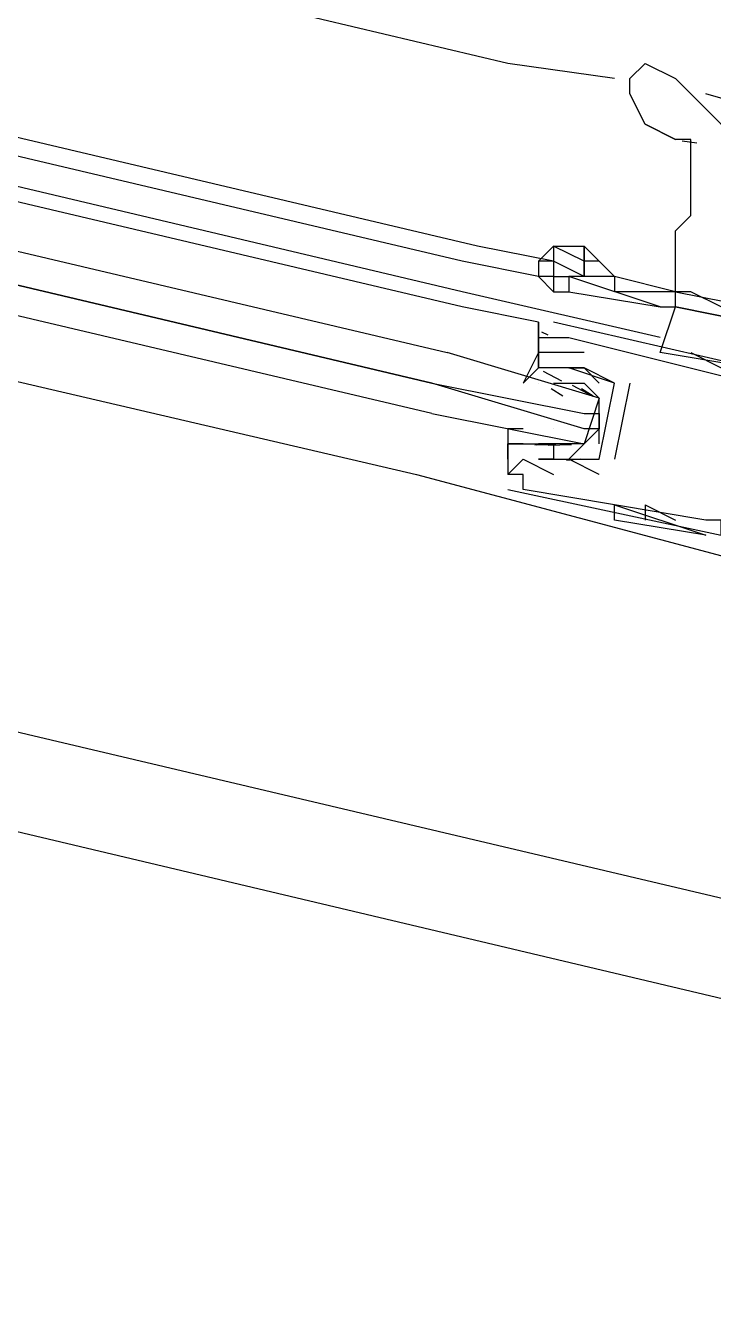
# Model space of a CAD drawing. Header units: feet. Extents: x -84 to 198, y -22 to 181.
# Drawn here: x 115.991 to 116.593, y 92.778 to 93.891 of the extents above; entities that cross this region are included whole.
import ezdxf

# ---------------------------------------------------------------- set-up
doc = ezdxf.new("R2010")
doc.units = ezdxf.units.FT
doc.layers.add('A-LINEA', color=7, linetype='CONTINUOUS')

msp = doc.modelspace()

# ---------------------------------------------------------------- linework, layer by layer
at = {"layer": 'A-LINEA'}
for p, q in [((121.1867, 91.9511), (108.0267, 95.0711)), ((108.36, 95.0711), (116.6667, 93.1111)), ((108.36, 95.0711), (116.6667, 93.1111)), ((116.4133, 93.8578), (112.6933, 94.7378)), ((116.3867, 93.6978), (112.6533, 94.5778)), ((116.3733, 93.6844), (112.6533, 94.5644)), ((116.3733, 93.6578), (112.6533, 94.5378)), ((116.3733, 93.6444), (112.6533, 94.5244)), ((112.6133, 94.3644), (116.3333, 93.4978)), ((116.5067, 93.8444), (116.4133, 93.8578)), ((116.68, 93.8044), (116.5867, 93.8311)), ((116.5867, 93.8178), (116.5867, 93.8178)), ((116.56, 93.7911), (116.5333, 93.8044)), ((116.5333, 93.8044), (116.56, 93.7911)), ((116.5788, 93.7879), (116.5659, 93.7897)), ((116.4533, 93.6844), (116.3867, 93.6978)), ((116.48, 93.6978), (116.48, 93.6978)), ((116.44, 93.6711), (116.3733, 93.6844)), ((116.4533, 93.6844), (116.44, 93.6844)), ((116.56, 93.6578), (116.5067, 93.6711)), ((116.5467, 93.6178), (116.3733, 93.6578)), ((116.56, 93.6578), (116.56, 93.6578)), ((116.56, 93.6578), (116.56, 93.6578)), ((116.5467, 93.6444), (116.56, 93.6444)), ((116.44, 93.6311), (116.44, 93.5911)), ((116.44, 93.6311), (116.44, 93.6311)), ((116.44, 93.6178), (116.44, 93.6311)), ((116.44, 93.6178), (116.44, 93.6311)), ((116.44, 93.6178), (116.44, 93.6311)), ((116.6267, 93.5911), (116.4533, 93.6311)), ((116.4533, 93.6311), (116.4533, 93.6311)), ((116.44, 93.6178), (116.44, 93.6178)), ((116.4427, 93.6226), (116.4483, 93.6199)), ((116.4427, 93.6226), (116.4483, 93.6199)), ((116.4427, 93.6226), (116.4483, 93.6199)), ((116.4533, 93.6178), (116.4533, 93.6178)), ((116.4667, 93.6178), (116.4667, 93.6178)), ((116.44, 93.6044), (116.44, 93.6044)), ((116.48, 93.6044), (116.48, 93.6044)), ((116.6267, 93.5911), (116.5467, 93.6044)), ((116.5733, 93.6044), (116.6, 93.5911)), ((116.44, 93.5911), (116.44, 93.5911)), ((116.4533, 93.5911), (116.4533, 93.5911)), ((116.4667, 93.5911), (116.4667, 93.5911)), ((116.4667, 93.5911), (116.4667, 93.5911)), ((116.48, 93.5911), (116.48, 93.5911)), ((116.48, 93.5911), (116.48, 93.5911)), ((116.4441, 93.5881), (116.4603, 93.5796)), ((116.44, 93.5778), (116.44, 93.5778)), ((116.4511, 93.5729), (116.4613, 93.5667)), ((116.4533, 93.5778), (116.4533, 93.5778)), ((116.4533, 93.5778), (116.4667, 93.5778)), ((116.4695, 93.5758), (116.4875, 93.5662)), ((116.4778, 93.5729), (116.488, 93.5667)), ((116.48, 93.5778), (116.48, 93.5778)), ((116.52, 93.5778), (116.5067, 93.5111)), ((116.5067, 93.5778), (116.5067, 93.5778)), ((116.5067, 93.5778), (116.5067, 93.5778)), ((116.52, 93.5778), (116.52, 93.5778)), ((116.4933, 93.5244), (116.4933, 93.5644)), ((116.4933, 93.5511), (116.4933, 93.5378)), ((116.4533, 93.5378), (116.4533, 93.5378)), ((116.4133, 93.5244), (116.4133, 93.5244)), ((116.4267, 93.5244), (116.4267, 93.5244)), ((116.4551, 93.5237), (116.4368, 93.5234)), ((116.4498, 93.5243), (116.4379, 93.5233)), ((116.44, 93.5244), (116.44, 93.5244)), ((116.4533, 93.5244), (116.44, 93.5244)), ((116.4689, 93.5236), (116.4485, 93.523)), ((116.4533, 93.5244), (116.4533, 93.5244)), ((116.4667, 93.5244), (116.4667, 93.5244)), ((116.4267, 93.5111), (116.4267, 93.5111)), ((116.44, 93.5111), (116.44, 93.5111)), ((116.4533, 93.5111), (116.4533, 93.5111)), ((116.4533, 93.5111), (116.4533, 93.5111)), ((116.4533, 93.5111), (116.4533, 93.5111)), ((116.4764, 93.511), (116.4646, 93.5099)), ((116.4933, 93.4978), (116.4667, 93.5111)), ((116.4667, 93.5111), (116.4667, 93.5111)), ((116.4933, 93.5111), (116.4933, 93.5111)), ((116.4933, 93.5111), (116.4933, 93.5111)), ((116.5067, 93.5111), (116.5067, 93.5111)), ((116.3333, 93.4978), (116.7333, 93.3911)), ((116.4133, 93.4978), (116.4133, 93.4978)), ((116.4133, 93.4978), (116.4133, 93.4978)), ((116.4267, 93.4978), (116.4267, 93.4978)), ((116.4533, 93.4978), (116.4533, 93.4978)), ((116.4933, 93.4978), (116.4933, 93.4978)), ((116.4133, 93.4844), (116.4133, 93.4844)), ((116.4267, 93.4844), (116.4267, 93.4844)), ((116.5067, 93.4711), (116.5867, 93.4444)), ((116.5067, 93.4711), (116.5867, 93.4444)), ((116.5333, 93.4711), (116.56, 93.4578)), ((116.5333, 93.4711), (116.5333, 93.4578)), ((116.5067, 93.4578), (116.5067, 93.4578)), ((116.56, 93.4578), (116.56, 93.4578)), ((116.5867, 93.4578), (116.5867, 93.4578)), ((116.5867, 93.4444), (116.5867, 93.4444))]:
    msp.add_line(p, q, dxfattribs=at)
for points in [[(116.3467, 93.5511), (112.56, 94.4444), (112.56, 94.4578), (112.56, 94.4711), (112.5733, 94.4711), (116.3467, 93.5778), (112.5733, 94.4711), (112.5733, 94.4844), (112.5733, 94.4978), (116.36, 93.6044)], [(116.5333, 93.8044), (116.52, 93.8311), (116.52, 93.8444), (116.5333, 93.8578)], [(116.5333, 93.8578), (116.56, 93.8444), (116.6, 93.8044), (116.6267, 93.7511)], [(116.56, 93.6578), (116.56, 93.6711), (116.56, 93.6978), (116.56, 93.7111), (116.5733, 93.7244), (116.5733, 93.7378), (116.5733, 93.7511), (116.5733, 93.7644), (116.5733, 93.7778), (116.5733, 93.7911), (116.56, 93.7911)], [(116.4533, 93.6978), (116.4533, 93.6978), (116.44, 93.6844), (116.44, 93.6711), (116.44, 93.6711)], [(116.48, 93.6711), (116.48, 93.6844), (116.4533, 93.6978), (116.4533, 93.6844)], [(116.4533, 93.6978), (116.4667, 93.6978), (116.48, 93.6978), (116.48, 93.6844), (116.48, 93.6844)], [(116.4533, 93.6978), (116.4533, 93.6978), (116.4667, 93.6978)], [(116.48, 93.6844), (116.48, 93.6978), (116.4933, 93.6844), (116.48, 93.6844), (116.48, 93.6711)], [(116.48, 93.6711), (116.4533, 93.6844), (116.4533, 93.6711), (116.4667, 93.6711)], [(116.4933, 93.6844), (116.4933, 93.6844), (116.5067, 93.6711), (116.5067, 93.6578)], [(116.4533, 93.6711), (116.44, 93.6711), (116.4533, 93.6578)], [(116.4533, 93.6711), (116.4533, 93.6578), (116.4667, 93.6578)], [(116.5467, 93.6444), (116.4667, 93.6711), (116.4667, 93.6578), (116.5467, 93.6444)], [(116.5067, 93.6711), (116.48, 93.6711), (116.48, 93.6711), (116.4667, 93.6711)], [(116.6267, 93.6444), (116.6, 93.6444), (116.5733, 93.6578), (116.56, 93.6578), (116.56, 93.6578), (116.5067, 93.6578)], [(116.56, 93.6578), (116.56, 93.6578), (116.6267, 93.6444), (116.6267, 93.6311), (116.56, 93.6444), (116.56, 93.6578), (116.56, 93.6578)], [(116.44, 93.6178), (116.44, 93.6178), (116.44, 93.6311), (116.3733, 93.6444)], [(116.5467, 93.6044), (116.56, 93.6444), (116.6267, 93.6311), (116.6267, 93.5911)], [(116.44, 93.6178), (116.44, 93.6178), (116.44, 93.6311)], [(116.44, 93.6178), (116.44, 93.6178), (116.44, 93.6311)], [(116.4667, 93.6178), (116.6267, 93.5778), (116.6133, 93.5778), (116.6533, 93.5644), (116.6533, 93.5511), (116.6533, 93.5378), (116.64, 93.5378), (116.6267, 93.4844), (116.64, 93.4844), (116.6267, 93.4578), (116.5867, 93.4578), (116.4267, 93.4844), (116.4267, 93.4978), (116.4133, 93.4978), (116.4267, 93.5111), (116.4533, 93.4978)], [(116.48, 93.6044), (116.44, 93.6044), (116.44, 93.6178), (116.4533, 93.6178), (116.4667, 93.6178)], [(116.3467, 93.5511), (116.48, 93.5244), (116.4933, 93.5378), (116.48, 93.5378), (116.3467, 93.5778), (116.48, 93.5511), (116.4933, 93.5511), (116.4933, 93.5644), (116.36, 93.6044)], [(116.4933, 93.5778), (116.48, 93.5911), (116.4667, 93.5911), (116.4533, 93.5911), (116.44, 93.5911), (116.44, 93.6044), (116.4267, 93.5778), (116.44, 93.5911)], [(116.4133, 93.4844), (116.6, 93.4444), (116.6, 93.4578), (116.6533, 93.4444), (116.64, 93.4444), (116.6667, 93.5644), (116.68, 93.5644), (116.6267, 93.5778), (116.6267, 93.5911)], [(116.44, 93.5244), (116.44, 93.5244), (116.4533, 93.5244), (116.4533, 93.5111), (116.44, 93.5111), (116.4533, 93.5111), (116.4933, 93.5111), (116.5067, 93.5778), (116.4667, 93.5911), (116.48, 93.5911), (116.4667, 93.5911), (116.4533, 93.5911), (116.4533, 93.5911)], [(116.5067, 93.5778), (116.5067, 93.5778), (116.48, 93.5911), (116.48, 93.5911)], [(116.4667, 93.5778), (116.48, 93.5778), (116.4933, 93.5644), (116.48, 93.5244), (116.4667, 93.5244), (116.4533, 93.5244)], [(116.4267, 93.5378), (116.4133, 93.5378), (116.4133, 93.5111), (116.4133, 93.5244), (116.4267, 93.5244), (116.4533, 93.5244), (116.4533, 93.5111), (116.4667, 93.5111), (116.48, 93.5244)], [(116.4267, 93.5244), (116.4133, 93.5244), (116.4133, 93.4978)], [(116.5867, 93.4444), (116.5867, 93.4444), (116.5067, 93.4578), (116.5067, 93.4711)]]:
    msp.add_lwpolyline(points, dxfattribs=at)

doc.saveas('drawing.dxf')
